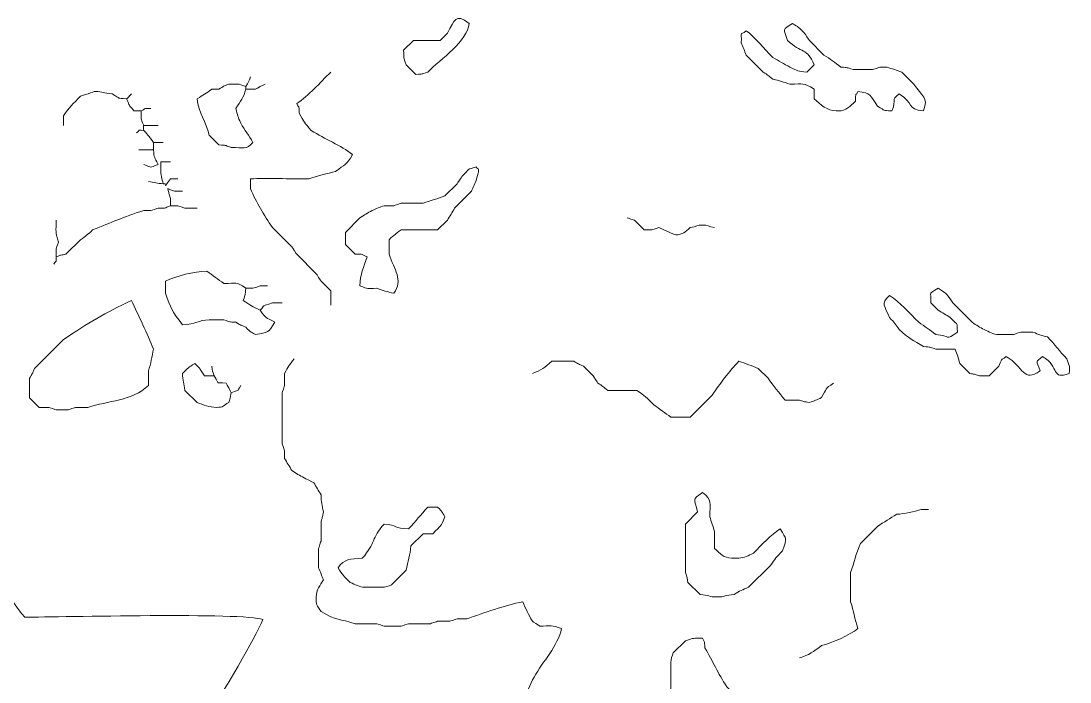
# Model space of a CAD drawing. Header units: millimetres. Extents: x -198 to 206, y -82 to 144.
# Drawn here: x 57.5 to 123.8, y 43.6 to 85.3 of the extents above; entities that cross this region are included whole.
import ezdxf

# ---------------------------------------------------------------- set-up
doc = ezdxf.new("R2010")
doc.units = ezdxf.units.MM
doc.header["$MEASUREMENT"] = 0
doc.layers.add('svg2', color=7, linetype='Continuous')

msp = doc.modelspace()

# ---------------------------------------------------------------- linework, layer by layer
at = {"layer": 'svg2', "lineweight": 9}
for points, knots in [([(85.8204, 85.1766), (84.8853, 85.8426), (84.9375, 85.395), (84.4393, 84.5627), (84.4393, 84.5627), (84.4393, 84.5627), (83.9789, 84.1019), (83.9789, 84.1019), (83.9789, 84.1019), (83.9789, 84.1019), (82.2908, 84.1019), (82.2908, 84.1019), (82.2908, 84.1019), (82.2908, 84.1019), (81.6765, 83.4881), (81.6765, 83.4881), (81.6765, 83.4881), (81.6898, 82.8849), (81.6546, 83.1091), (81.8304, 82.5674), (81.8304, 82.5674), (81.8304, 82.5674), (82.4444, 81.9534), (82.4444, 81.9534), (82.4444, 81.9534), (82.9712, 81.9949), (82.7206, 81.9478), (83.2111, 82.1074), (83.2111, 82.1074), (84.0147, 82.91), (85.7115, 84.0701), (85.8204, 85.1761), (85.8204, 85.1761), (85.8204, 85.1761), (85.8204, 85.1766), (85.8204, 85.1766)], [0, 0, 0, 0, 0.1, 0.1, 0.1, 0.1, 0.2, 0.2, 0.2, 0.2, 0.3, 0.3, 0.3, 0.3, 0.4, 0.4, 0.4, 0.4, 0.5, 0.5, 0.5, 0.5, 0.6, 0.6, 0.6, 0.6, 0.7, 0.7, 0.7, 0.7, 0.8, 0.8, 0.8, 0.8, 1, 1, 1, 1]), ([(113.9034, 81.3396), (113.9034, 81.3396), (113.1357, 82.1074), (113.1357, 82.1074), (113.1357, 82.1074), (112.8283, 82.2133), (112.5229, 82.308), (112.2149, 82.4144), (112.2149, 82.4144), (112.2149, 82.4144), (111.755, 82.4144), (111.755, 82.4144), (111.755, 82.4144), (111.7452, 82.4108), (111.3197, 82.2695), (111.2942, 82.2604), (111.2942, 82.2604), (111.2942, 82.2604), (110.5268, 82.2608), (110.5268, 82.2608), (110.5268, 82.2608), (110.5268, 82.2608), (110.067, 82.2608), (110.067, 82.2608), (110.067, 82.2608), (109.6164, 82.4097), (109.7846, 82.3765), (109.2997, 82.4144), (109.2997, 82.4144), (108.9114, 82.7289), (108.626, 82.9193), (108.2249, 83.1811), (108.2249, 83.1811), (108.2249, 83.1811), (107.3048, 84.1019), (107.3048, 84.1019), (107.3048, 84.1019), (107.2955, 84.1203), (107.0142, 84.5362), (106.9978, 84.5627), (106.9978, 84.5627), (106.6075, 84.9526), (106.654, 84.9168), (106.2305, 85.1761), (106.2305, 85.1761), (105.5932, 84.7438), (105.6709, 84.8794), (105.9231, 84.1019), (105.9231, 84.1019), (106.8187, 83.2752), (107.1569, 83.6431), (107.6112, 82.5674), (107.6112, 82.5674), (107.6112, 82.5674), (107.1512, 82.107), (107.1512, 82.107), (107.1512, 82.107), (106.5542, 82.1529), (106.5886, 82.176), (106.0771, 82.4144), (106.0771, 82.4144), (105.7128, 82.6082), (105.3609, 82.8133), (105.0029, 83.0277), (105.0029, 83.0277), (104.4478, 83.5826), (103.8335, 84.3239), (103.3148, 84.7163), (103.3148, 84.7163), (102.8886, 84.3504), (103.0258, 84.7914), (103.0074, 83.9489), (103.0074, 83.9489), (103.1106, 83.6962), (103.2136, 83.4343), (103.3148, 83.1816), (103.3148, 83.1816), (103.3148, 83.1816), (104.3885, 82.1074), (104.3885, 82.1074), (104.3885, 82.1074), (104.6791, 81.9212), (104.7246, 81.8711), (105.0029, 81.647), (105.0029, 81.647), (105.4376, 81.5642), (105.6735, 81.4793), (106.0771, 81.3396), (106.0771, 81.3396), (106.9737, 81.3396), (106.8592, 81.467), (107.6112, 81.0327), (107.6112, 81.0327), (107.6112, 81.0327), (107.6112, 80.4189), (107.6112, 80.4189), (107.6112, 80.4189), (108.0086, 80.0526), (108.4449, 79.6516), (108.9923, 79.6516), (108.9923, 79.6516), (108.9923, 79.6516), (109.1457, 79.6516), (109.1457, 79.6516), (109.1457, 79.6516), (109.6378, 79.6516), (109.8645, 79.9371), (110.2204, 80.2655), (110.2204, 80.2655), (110.2204, 80.8588), (110.2491, 80.5666), (110.3738, 80.8797), (110.3738, 80.8797), (111.1913, 80.7985), (111.1535, 80.6215), (111.6016, 79.9585), (111.6016, 79.9585), (112.1975, 79.6147), (111.843, 79.7043), (112.5223, 79.6516), (112.5223, 79.6516), (112.8446, 80.4823), (112.4082, 80.2331), (112.9822, 80.7259), (112.9822, 80.7259), (113.9336, 80.1314), (113.4313, 79.7586), (114.5168, 79.6516), (114.5168, 79.6516), (114.8375, 80.5263), (114.4334, 80.5555), (113.9034, 81.3396)], [0, 0, 0, 0, 0.0294118, 0.0294118, 0.0294118, 0.0294118, 0.0588235, 0.0588235, 0.0588235, 0.0588235, 0.0882353, 0.0882353, 0.0882353, 0.0882353, 0.1176471, 0.1176471, 0.1176471, 0.1176471, 0.1470588, 0.1470588, 0.1470588, 0.1470588, 0.1764706, 0.1764706, 0.1764706, 0.1764706, 0.2058824, 0.2058824, 0.2058824, 0.2058824, 0.2352941, 0.2352941, 0.2352941, 0.2352941, 0.2647059, 0.2647059, 0.2647059, 0.2647059, 0.2941176, 0.2941176, 0.2941176, 0.2941176, 0.3235294, 0.3235294, 0.3235294, 0.3235294, 0.3529412, 0.3529412, 0.3529412, 0.3529412, 0.3823529, 0.3823529, 0.3823529, 0.3823529, 0.4117647, 0.4117647, 0.4117647, 0.4117647, 0.4411765, 0.4411765, 0.4411765, 0.4411765, 0.4705882, 0.4705882, 0.4705882, 0.4705882, 0.5, 0.5, 0.5, 0.5, 0.5294118, 0.5294118, 0.5294118, 0.5294118, 0.5588235, 0.5588235, 0.5588235, 0.5588235, 0.5882353, 0.5882353, 0.5882353, 0.5882353, 0.6176471, 0.6176471, 0.6176471, 0.6176471, 0.6470588, 0.6470588, 0.6470588, 0.6470588, 0.6764706, 0.6764706, 0.6764706, 0.6764706, 0.7058824, 0.7058824, 0.7058824, 0.7058824, 0.7352941, 0.7352941, 0.7352941, 0.7352941, 0.7647059, 0.7647059, 0.7647059, 0.7647059, 0.7941176, 0.7941176, 0.7941176, 0.7941176, 0.8235294, 0.8235294, 0.8235294, 0.8235294, 0.8529412, 0.8529412, 0.8529412, 0.8529412, 0.8823529, 0.8823529, 0.8823529, 0.8823529, 0.9117647, 0.9117647, 0.9117647, 0.9117647, 0.9411765, 0.9411765, 0.9411765, 0.9411765, 1, 1, 1, 1]), ([(72.0092, 81.8002), (71.8926, 81.4794), (71.8839, 81.4713), (71.7018, 81.1864), (71.7018, 81.1864), (71.7018, 81.1864), (71.7018, 81.033), (71.7018, 81.033), (71.7018, 81.033), (71.7018, 81.033), (72.3161, 81.033), (72.3161, 81.033), (72.3161, 81.033), (72.4137, 81.0886), (72.8235, 81.2841), (72.9299, 81.3398)], [0, 0, 0, 0, 0.2, 0.2, 0.2, 0.2, 0.4, 0.4, 0.4, 0.4, 0.6, 0.6, 0.6, 0.6, 1, 1, 1, 1]), ([(71.7009, 81.1862), (71.1377, 81.4052), (71.2753, 81.3398), (70.6267, 81.3398), (70.6267, 81.3398), (70.2942, 81.22), (70.3034, 81.2036), (70.0129, 81.0328), (70.0129, 81.0328), (70.0129, 81.0328), (69.553, 81.0328), (69.553, 81.0328), (69.553, 81.0328), (69.156, 80.7203), (69.04, 80.6635), (68.6323, 80.419), (68.6323, 80.419), (68.7023, 79.5023), (69.2175, 78.9811), (69.3996, 78.1172), (69.3996, 78.1172), (69.3996, 78.1172), (70.0129, 77.5032), (70.0129, 77.5032), (70.0129, 77.5032), (70.5397, 77.4619), (70.2896, 77.5089), (70.7801, 77.3498), (70.7801, 77.3498), (71.574, 77.3498), (71.7377, 77.1636), (72.1613, 77.6572), (72.1613, 77.6572), (71.902, 78.0972), (71.64, 78.4256), (71.3941, 78.8844), (71.3941, 78.8844), (71.2012, 79.2992), (71.1766, 79.3326), (71.0875, 79.8051), (71.0875, 79.8051), (71.3812, 80.3029), (71.5771, 80.4446), (71.7009, 81.0328)], [0, 0, 0, 0, 0.0833333, 0.0833333, 0.0833333, 0.0833333, 0.1666667, 0.1666667, 0.1666667, 0.1666667, 0.25, 0.25, 0.25, 0.25, 0.3333333, 0.3333333, 0.3333333, 0.3333333, 0.4166667, 0.4166667, 0.4166667, 0.4166667, 0.5, 0.5, 0.5, 0.5, 0.5833333, 0.5833333, 0.5833333, 0.5833333, 0.6666667, 0.6666667, 0.6666667, 0.6666667, 0.75, 0.75, 0.75, 0.75, 0.8333333, 0.8333333, 0.8333333, 0.8333333, 1, 1, 1, 1]), ([(86.2809, 76.1224), (85.6247, 75.9338), (85.906, 76.0422), (85.3597, 75.5086), (85.3597, 75.5086), (85.3494, 75.4908), (85.0696, 75.0738), (85.0532, 75.0478), (85.0532, 75.0478), (85.0532, 75.0478), (84.286, 74.2805), (84.286, 74.2805), (84.286, 74.2805), (83.8267, 74.1218), (83.3637, 73.9792), (82.9043, 73.8201), (82.9043, 73.8201), (82.9043, 73.8201), (81.5232, 73.8201), (81.5232, 73.8201), (81.5232, 73.8201), (81.5145, 73.8165), (81.0889, 73.6764), (81.0634, 73.6671), (81.0634, 73.6671), (81.0634, 73.6671), (80.4495, 73.6667), (80.4495, 73.6667), (80.4495, 73.6667), (80.1263, 73.5597), (79.9846, 73.5009), (79.6823, 73.3601), (79.6823, 73.3601), (79.3876, 73.2057), (79.1968, 73.0845), (78.9149, 72.8993), (78.9149, 72.8993), (78.9149, 72.8993), (77.9942, 71.9786), (77.9942, 71.9786), (77.9942, 71.9786), (77.9942, 71.9786), (77.9942, 71.2112), (77.9942, 71.2112), (77.9942, 71.2112), (77.9942, 71.2112), (78.608, 70.5979), (78.608, 70.5979), (78.608, 70.5979), (79.2244, 70.5975), (78.9113, 70.624), (79.3753, 70.4441), (79.3753, 70.4441), (79.1472, 69.7842), (78.9313, 69.3519), (78.9149, 68.603), (78.9149, 68.603), (79.4777, 68.384), (79.3411, 68.449), (79.9887, 68.4496), (79.9887, 68.4496), (80.3922, 68.3099), (80.6281, 68.225), (81.0634, 68.1422), (81.0634, 68.1422), (81.6541, 68.9719), (81.0936, 69.6215), (80.7564, 70.5975), (80.7564, 70.5975), (80.7564, 70.5975), (80.7564, 71.5182), (80.7564, 71.5182), (80.7564, 71.5182), (81.1166, 71.8507), (81.1514, 71.8809), (81.5232, 72.132), (81.5232, 72.132), (81.5232, 72.132), (83.8251, 72.132), (83.8251, 72.132), (83.8251, 72.132), (83.8251, 72.132), (84.439, 72.7459), (84.439, 72.7459), (84.439, 72.7459), (84.5965, 73.0124), (84.7407, 73.2482), (84.8998, 73.5131), (84.8998, 73.5131), (84.8998, 73.5131), (85.9735, 74.5874), (85.9735, 74.5874), (85.9735, 74.5874), (86.08, 74.8528), (86.2002, 75.0901), (86.288, 75.3546), (86.288, 75.3546), (86.5786, 76.2278), (86.2548, 75.9184), (86.2809, 76.1224)], [0, 0, 0, 0, 0.0384615, 0.0384615, 0.0384615, 0.0384615, 0.0769231, 0.0769231, 0.0769231, 0.0769231, 0.1153846, 0.1153846, 0.1153846, 0.1153846, 0.1538462, 0.1538462, 0.1538462, 0.1538462, 0.1923077, 0.1923077, 0.1923077, 0.1923077, 0.2307692, 0.2307692, 0.2307692, 0.2307692, 0.2692308, 0.2692308, 0.2692308, 0.2692308, 0.3076923, 0.3076923, 0.3076923, 0.3076923, 0.3461538, 0.3461538, 0.3461538, 0.3461538, 0.3846154, 0.3846154, 0.3846154, 0.3846154, 0.4230769, 0.4230769, 0.4230769, 0.4230769, 0.4615385, 0.4615385, 0.4615385, 0.4615385, 0.5, 0.5, 0.5, 0.5, 0.5384615, 0.5384615, 0.5384615, 0.5384615, 0.5769231, 0.5769231, 0.5769231, 0.5769231, 0.6153846, 0.6153846, 0.6153846, 0.6153846, 0.6538462, 0.6538462, 0.6538462, 0.6538462, 0.6923077, 0.6923077, 0.6923077, 0.6923077, 0.7307692, 0.7307692, 0.7307692, 0.7307692, 0.7692308, 0.7692308, 0.7692308, 0.7692308, 0.8076923, 0.8076923, 0.8076923, 0.8076923, 0.8461538, 0.8461538, 0.8461538, 0.8461538, 0.8846154, 0.8846154, 0.8846154, 0.8846154, 0.9230769, 0.9230769, 0.9230769, 0.9230769, 1, 1, 1, 1]), ([(73.0822, 68.6028), (73.0822, 68.6028), (72.6218, 68.6028), (72.6218, 68.6028), (72.6218, 68.6028), (72.6125, 68.5994), (72.1875, 68.4587), (72.1614, 68.449), (72.1614, 68.449), (72.1614, 68.449), (71.7015, 68.4494), (71.7015, 68.4494), (71.7015, 68.4494), (71.0437, 68.9175), (71.1737, 68.7564), (70.3203, 68.7564), (70.3203, 68.7564), (69.951, 69.0055), (69.6151, 69.2745), (69.2462, 69.5236), (69.2462, 69.5236), (68.4155, 69.5052), (67.3428, 69.2377), (66.6369, 68.9098), (66.6369, 68.9098), (66.6369, 68.9098), (66.6369, 68.1425), (66.6369, 68.1425), (66.6369, 68.1425), (66.9607, 67.2069), (67.0487, 66.9645), (67.7111, 66.1471), (67.7111, 66.1471), (68.5521, 66.1655), (68.703, 66.4545), (69.3992, 66.4545), (69.3992, 66.4545), (69.3992, 66.4545), (69.8595, 66.4545), (69.8595, 66.4545), (69.8595, 66.4545), (69.8595, 66.4545), (70.3203, 66.4545), (70.3203, 66.4545), (70.3203, 66.4545), (70.77, 66.3052), (70.6022, 66.3378), (71.0877, 66.301), (71.0877, 66.301), (71.3844, 66.1107), (71.3844, 66.1241), (71.7015, 65.9941), (71.7015, 65.9941), (72.0611, 65.634), (71.9603, 65.7481), (72.3148, 65.5338), (72.3148, 65.5338), (73.1241, 65.6867), (73.1107, 65.6099), (73.5425, 66.301), (73.5425, 66.301), (72.9245, 66.6713), (73.0142, 66.4764), (72.6218, 67.0683), (72.6218, 67.0683), (72.9911, 67.5113), (72.6811, 67.2836), (73.3896, 67.5282), (73.3896, 67.5282), (73.3896, 67.5282), (74.0029, 67.5282), (74.0029, 67.5282)], [0, 0, 0, 0, 0.0526316, 0.0526316, 0.0526316, 0.0526316, 0.1052632, 0.1052632, 0.1052632, 0.1052632, 0.1578947, 0.1578947, 0.1578947, 0.1578947, 0.2105263, 0.2105263, 0.2105263, 0.2105263, 0.2631579, 0.2631579, 0.2631579, 0.2631579, 0.3157895, 0.3157895, 0.3157895, 0.3157895, 0.3684211, 0.3684211, 0.3684211, 0.3684211, 0.4210526, 0.4210526, 0.4210526, 0.4210526, 0.4736842, 0.4736842, 0.4736842, 0.4736842, 0.5263158, 0.5263158, 0.5263158, 0.5263158, 0.5789474, 0.5789474, 0.5789474, 0.5789474, 0.6315789, 0.6315789, 0.6315789, 0.6315789, 0.6842105, 0.6842105, 0.6842105, 0.6842105, 0.7368421, 0.7368421, 0.7368421, 0.7368421, 0.7894737, 0.7894737, 0.7894737, 0.7894737, 0.8421053, 0.8421053, 0.8421053, 0.8421053, 0.8947368, 0.8947368, 0.8947368, 0.8947368, 1, 1, 1, 1]), ([(71.7009, 68.4486), (71.6616, 67.9437), (71.7045, 68.1535), (71.5475, 67.6818), (71.5475, 67.6818), (72.0002, 67.3856), (72.1224, 67.2787), (72.6216, 67.068)], [0, 0, 0, 0, 0.3333333, 0.3333333, 0.3333333, 0.3333333, 1, 1, 1, 1]), ([(123.571, 63.9991), (123.078, 64.503), (122.836, 64.8759), (122.3434, 65.3802), (122.3434, 65.3802), (121.8851, 65.4769), (121.8416, 65.5194), (121.4227, 65.6872), (121.4227, 65.6872), (121.4227, 65.6872), (120.6554, 65.6872), (120.6554, 65.6872), (120.6554, 65.6872), (120.6461, 65.6836), (120.2205, 65.5429), (120.1944, 65.5338), (120.1944, 65.5338), (120.1944, 65.5338), (119.2742, 65.5338), (119.2742, 65.5338), (119.2742, 65.5338), (118.9075, 65.5338), (118.6528, 65.7015), (118.3535, 65.8406), (118.3535, 65.8406), (118.0593, 65.9946), (117.8686, 66.1164), (117.5861, 66.301), (117.5861, 66.301), (117.5861, 66.301), (116.3586, 67.5282), (116.3586, 67.5282), (116.3586, 67.5282), (115.9682, 68.1062), (116.0546, 68.0724), (115.4378, 68.449), (115.4378, 68.449), (114.8137, 68.0259), (114.9953, 68.3547), (114.9774, 67.5282), (114.9774, 67.5282), (114.9774, 67.5282), (115.4378, 67.0679), (115.4378, 67.0679), (115.4378, 67.0679), (115.7043, 66.9107), (115.9395, 66.7666), (116.205, 66.6079), (116.205, 66.6079), (116.7969, 65.9517), (116.5893, 66.4606), (116.6654, 65.6872), (116.6654, 65.6872), (115.8511, 65.1072), (116.2675, 65.4581), (115.2843, 65.5338), (115.2843, 65.5338), (114.8965, 65.8483), (114.6106, 66.0387), (114.2101, 66.301), (114.2101, 66.301), (113.6275, 66.8842), (113.0285, 67.5855), (112.369, 67.9891), (112.369, 67.9891), (111.7783, 67.4821), (112.0801, 67.3271), (112.369, 66.6079), (112.369, 66.6079), (112.7011, 66.2478), (112.7312, 66.2131), (112.9824, 65.8406), (112.9824, 65.8406), (113.5733, 65.2948), (113.8837, 65.1455), (114.5171, 64.7664), (114.5171, 64.7664), (115.0439, 64.725), (114.7937, 64.7715), (115.2843, 64.613), (115.2843, 64.613), (115.2843, 64.613), (116.512, 64.613), (116.512, 64.613), (116.512, 64.613), (116.6597, 64.2518), (116.6987, 64.063), (116.8189, 63.6923), (116.8189, 63.6923), (116.8189, 63.6923), (117.4327, 63.0779), (117.4327, 63.0779), (117.4327, 63.0779), (117.7626, 63.0089), (117.6966, 63.0405), (118.0465, 62.9245), (118.0465, 62.9245), (118.0465, 62.9245), (118.6604, 62.9245), (118.6604, 62.9245), (118.6604, 62.9245), (118.6604, 62.9245), (119.2747, 63.5387), (119.2747, 63.5387), (119.2747, 63.5387), (119.5913, 64.2053), (119.289, 63.7801), (119.7346, 64.1526), (119.7346, 64.1526), (120.8569, 63.4656), (120.8201, 62.4749), (121.8831, 63.2319), (121.8831, 63.2319), (121.6487, 63.9536), (121.5557, 63.7393), (122.0365, 64.1526), (122.0365, 64.1526), (123.1562, 63.4523), (122.5521, 62.6483), (123.7246, 63.0783), (123.7246, 63.0783), (123.747, 63.6047), (123.7691, 63.4017), (123.571, 63.9991)], [0, 0, 0, 0, 0.03125, 0.03125, 0.03125, 0.03125, 0.0625, 0.0625, 0.0625, 0.0625, 0.09375, 0.09375, 0.09375, 0.09375, 0.125, 0.125, 0.125, 0.125, 0.15625, 0.15625, 0.15625, 0.15625, 0.1875, 0.1875, 0.1875, 0.1875, 0.21875, 0.21875, 0.21875, 0.21875, 0.25, 0.25, 0.25, 0.25, 0.28125, 0.28125, 0.28125, 0.28125, 0.3125, 0.3125, 0.3125, 0.3125, 0.34375, 0.34375, 0.34375, 0.34375, 0.375, 0.375, 0.375, 0.375, 0.40625, 0.40625, 0.40625, 0.40625, 0.4375, 0.4375, 0.4375, 0.4375, 0.46875, 0.46875, 0.46875, 0.46875, 0.5, 0.5, 0.5, 0.5, 0.53125, 0.53125, 0.53125, 0.53125, 0.5625, 0.5625, 0.5625, 0.5625, 0.59375, 0.59375, 0.59375, 0.59375, 0.625, 0.625, 0.625, 0.625, 0.65625, 0.65625, 0.65625, 0.65625, 0.6875, 0.6875, 0.6875, 0.6875, 0.71875, 0.71875, 0.71875, 0.71875, 0.75, 0.75, 0.75, 0.75, 0.78125, 0.78125, 0.78125, 0.78125, 0.8125, 0.8125, 0.8125, 0.8125, 0.84375, 0.84375, 0.84375, 0.84375, 0.875, 0.875, 0.875, 0.875, 0.90625, 0.90625, 0.90625, 0.90625, 0.9375, 0.9375, 0.9375, 0.9375, 1, 1, 1, 1]), ([(64.489, 67.6822), (62.8035, 66.8981), (61.7729, 66.2607), (60.1922, 65.2264), (60.1922, 65.2264), (60.1922, 65.2264), (58.3507, 63.3855), (58.3507, 63.3855), (58.3507, 63.3855), (58.2311, 63.0524), (58.2147, 63.0617), (58.0438, 62.7711), (58.0438, 62.7711), (58.0438, 62.7711), (58.0438, 61.5434), (58.0438, 61.5434), (58.0438, 61.5434), (58.0438, 61.5434), (58.6577, 60.93), (58.6577, 60.93), (58.6577, 60.93), (58.6577, 60.93), (59.2715, 60.93), (59.2715, 60.93), (59.2715, 60.93), (59.2802, 60.9265), (59.7058, 60.7859), (59.7319, 60.7762), (59.7319, 60.7762), (59.7319, 60.7762), (60.4992, 60.7766), (60.4992, 60.7766), (60.4992, 60.7766), (60.5083, 60.7802), (60.9339, 60.9203), (60.9596, 60.93), (60.9596, 60.93), (60.9596, 60.93), (61.7268, 60.93), (61.7268, 60.93), (61.7268, 60.93), (63.0297, 61.3526), (64.4947, 61.3244), (65.5633, 62.3111), (65.5633, 62.3111), (65.5633, 62.3111), (65.5633, 63.2319), (65.5633, 63.2319), (65.5633, 63.2319), (65.705, 63.6694), (65.7823, 64.1492), (65.8701, 64.613), (65.8701, 64.613), (65.4974, 65.5425), (64.9213, 66.7528), (64.489, 67.6822)], [0, 0, 0, 0, 0.0666667, 0.0666667, 0.0666667, 0.0666667, 0.1333333, 0.1333333, 0.1333333, 0.1333333, 0.2, 0.2, 0.2, 0.2, 0.2666667, 0.2666667, 0.2666667, 0.2666667, 0.3333333, 0.3333333, 0.3333333, 0.3333333, 0.4, 0.4, 0.4, 0.4, 0.4666667, 0.4666667, 0.4666667, 0.4666667, 0.5333333, 0.5333333, 0.5333333, 0.5333333, 0.6, 0.6, 0.6, 0.6, 0.6666667, 0.6666667, 0.6666667, 0.6666667, 0.7333333, 0.7333333, 0.7333333, 0.7333333, 0.8, 0.8, 0.8, 0.8, 0.8666667, 0.8666667, 0.8666667, 0.8666667, 1, 1, 1, 1]), ([(74.7711, 63.9989), (74.4473, 63.6001), (74.389, 63.511), (74.1573, 63.0782), (74.1573, 63.0782), (74.1573, 63.0782), (74.1573, 62.3114), (74.1573, 62.3114), (74.1573, 62.3114), (74.1537, 62.3017), (74.0126, 61.8761), (74.0039, 61.8506), (74.0039, 61.8506), (74.0039, 61.8506), (74.0039, 60.9299), (74.0039, 60.9299), (74.0039, 60.9299), (74.0039, 60.9299), (74.0039, 59.2424), (74.0039, 59.2424), (74.0039, 59.2424), (74.0039, 59.2424), (74.0039, 58.628), (74.0039, 58.628), (74.0039, 58.628), (74.1798, 58.0863), (74.144, 58.3107), (74.1573, 57.7077), (74.1573, 57.7077), (74.3144, 57.4407), (74.4586, 57.2054), (74.6171, 56.9399), (74.6171, 56.9399), (74.8949, 56.7547), (75.0985, 56.6325), (75.385, 56.4795), (75.385, 56.4795), (75.4792, 56.4391), (75.9007, 56.2191), (75.9988, 56.1726), (75.9988, 56.1726), (76.1559, 55.9066), (76.3001, 55.6709), (76.4592, 55.4058), (76.4592, 55.4058), (76.4699, 54.9276), (76.5308, 54.7633), (76.6126, 54.3311), (76.6126, 54.3311), (76.5436, 54.0016), (76.5748, 54.0672), (76.4592, 53.7173), (76.4592, 53.7173), (76.4592, 53.7173), (76.4592, 52.4896), (76.4592, 52.4896), (76.4592, 52.4896), (76.4556, 52.4809), (76.3145, 52.0553), (76.3058, 52.0292), (76.3058, 52.0292), (76.3058, 52.0292), (76.3058, 50.8021), (76.3058, 50.8021), (76.3058, 50.8021), (76.409, 50.5499), (76.5108, 50.287), (76.6126, 50.0343), (76.6126, 50.0343), (76.4066, 49.6911), (76.1522, 49.3914), (76.1522, 48.9606), (76.1522, 48.9606), (76.1522, 48.9606), (76.1522, 48.8066), (76.1522, 48.8066), (76.1522, 48.8066), (76.1522, 48.3601), (76.2571, 48.3897), (76.4592, 48.0394), (76.4592, 48.0394), (77.4643, 47.4372), (77.6204, 47.5922), (78.6071, 47.272), (78.6071, 47.272), (78.6071, 47.272), (79.9882, 47.272), (79.9882, 47.272), (79.9882, 47.272), (79.9975, 47.2684), (80.4235, 47.1283), (80.4486, 47.1186), (80.4486, 47.1186), (80.4486, 47.1186), (81.5233, 47.1186), (81.5233, 47.1186), (81.5233, 47.1186), (81.5325, 47.1221), (81.9582, 47.2628), (81.9831, 47.272), (81.9831, 47.272), (81.9831, 47.272), (83.3648, 47.272), (83.3648, 47.272), (83.3648, 47.272), (83.3735, 47.2757), (83.7991, 47.4163), (83.8252, 47.4254), (83.8252, 47.4254), (83.8252, 47.4254), (84.5925, 47.4254), (84.5925, 47.4254), (84.5925, 47.4254), (84.6017, 47.4297), (85.0273, 47.5697), (85.0523, 47.5794), (85.0523, 47.5794), (85.0523, 47.5794), (85.6667, 47.579), (85.6667, 47.579), (85.6667, 47.579), (86.7255, 47.9457), (88.0989, 48.4455), (89.1963, 48.6532), (89.1963, 48.6532), (89.3932, 48.229), (89.565, 47.8348), (89.8095, 47.4254), (89.8095, 47.4254), (89.8279, 47.4163), (90.2444, 47.136), (90.2705, 47.1186), (90.2705, 47.1186), (90.9508, 47.1186), (91.0469, 47.2), (91.651, 46.9651), (91.651, 46.9651), (91.4189, 45.8608), (90.473, 44.9042), (89.92, 43.8964), (89.92, 43.8964), (89.4029, 42.9532), (89.1247, 41.767), (88.5824, 40.8274), (88.5824, 40.8274), (88.5384, 40.258), (88.3798, 39.6922), (88.275, 39.1393), (88.275, 39.1393), (88.3644, 38.6666), (88.3895, 38.6334), (88.5824, 38.2179), (88.5824, 38.2179), (88.8582, 38), (88.9154, 37.9453), (89.1963, 37.7576), (89.1963, 37.7576), (89.9584, 37.7582), (90.8362, 37.8614), (91.4982, 37.6042), (91.4982, 37.6042), (91.6664, 37.1924), (91.7196, 36.9821), (91.805, 36.53), (91.805, 36.53), (91.805, 36.53), (92.4189, 35.9161), (92.4189, 35.9161), (92.4189, 35.9161), (92.4189, 35.9161), (93.4925, 35.9161), (93.4925, 35.9161), (93.4925, 35.9161), (93.7898, 36.1065), (93.7898, 36.0931), (94.1069, 36.223), (94.1069, 36.223), (94.1069, 36.223), (95.488, 37.6042), (95.488, 37.6042), (95.488, 37.6042), (96.1315, 37.6185), (96.2256, 37.7434), (96.8691, 37.7576), (96.8691, 37.7576), (97.3234, 38.1771), (97.6359, 38.3812), (98.0963, 38.8319), (98.0963, 38.8319), (98.7082, 38.8319), (98.1408, 38.8062), (98.5566, 38.9853), (98.5566, 38.9853), (98.8242, 39.3244), (99.017, 39.4503), (99.017, 39.906), (99.017, 39.906), (99.017, 39.906), (99.017, 40.3664), (99.017, 40.3664), (99.017, 40.3664), (98.8144, 40.9931), (98.7527, 41.6059), (98.5572, 42.2079), (98.5572, 42.2079), (98.5572, 42.2079), (98.5572, 42.8217), (98.5572, 42.8217), (98.5572, 42.8217), (98.5572, 42.8217), (98.5566, 44.8168), (98.5566, 44.8168), (98.5566, 44.8168), (98.5572, 45.0837), (98.6345, 45.2014), (98.7106, 45.4305), (98.7106, 45.4305), (98.7106, 45.4305), (99.478, 46.1983), (99.478, 46.1983), (99.478, 46.1983), (100.0468, 46.382), (99.9163, 46.3513), (100.5517, 46.3513), (100.5517, 46.3513), (100.7429, 45.9077), (100.6616, 46.2955), (100.7057, 45.7375), (100.7057, 45.7375), (101.2136, 44.8888), (101.5194, 44.1492), (102.0862, 43.2821), (102.0862, 43.2821), (102.0862, 43.2821), (102.8536, 42.5149), (102.8536, 42.5149), (102.8536, 42.5149), (103.3277, 42.2115), (103.03, 42.4345), (103.3144, 42.0545)], [0, 0, 0, 0, 0.0163934, 0.0163934, 0.0163934, 0.0163934, 0.0327869, 0.0327869, 0.0327869, 0.0327869, 0.0491803, 0.0491803, 0.0491803, 0.0491803, 0.0655738, 0.0655738, 0.0655738, 0.0655738, 0.0819672, 0.0819672, 0.0819672, 0.0819672, 0.0983607, 0.0983607, 0.0983607, 0.0983607, 0.1147541, 0.1147541, 0.1147541, 0.1147541, 0.1311475, 0.1311475, 0.1311475, 0.1311475, 0.147541, 0.147541, 0.147541, 0.147541, 0.1639344, 0.1639344, 0.1639344, 0.1639344, 0.1803279, 0.1803279, 0.1803279, 0.1803279, 0.1967213, 0.1967213, 0.1967213, 0.1967213, 0.2131148, 0.2131148, 0.2131148, 0.2131148, 0.2295082, 0.2295082, 0.2295082, 0.2295082, 0.2459016, 0.2459016, 0.2459016, 0.2459016, 0.2622951, 0.2622951, 0.2622951, 0.2622951, 0.2786885, 0.2786885, 0.2786885, 0.2786885, 0.295082, 0.295082, 0.295082, 0.295082, 0.3114754, 0.3114754, 0.3114754, 0.3114754, 0.3278689, 0.3278689, 0.3278689, 0.3278689, 0.3442623, 0.3442623, 0.3442623, 0.3442623, 0.3606557, 0.3606557, 0.3606557, 0.3606557, 0.3770492, 0.3770492, 0.3770492, 0.3770492, 0.3934426, 0.3934426, 0.3934426, 0.3934426, 0.4098361, 0.4098361, 0.4098361, 0.4098361, 0.4262295, 0.4262295, 0.4262295, 0.4262295, 0.442623, 0.442623, 0.442623, 0.442623, 0.4590164, 0.4590164, 0.4590164, 0.4590164, 0.4754098, 0.4754098, 0.4754098, 0.4754098, 0.4918033, 0.4918033, 0.4918033, 0.4918033, 0.5081967, 0.5081967, 0.5081967, 0.5081967, 0.5245902, 0.5245902, 0.5245902, 0.5245902, 0.5409836, 0.5409836, 0.5409836, 0.5409836, 0.557377, 0.557377, 0.557377, 0.557377, 0.5737705, 0.5737705, 0.5737705, 0.5737705, 0.5901639, 0.5901639, 0.5901639, 0.5901639, 0.6065574, 0.6065574, 0.6065574, 0.6065574, 0.6229508, 0.6229508, 0.6229508, 0.6229508, 0.6393443, 0.6393443, 0.6393443, 0.6393443, 0.6557377, 0.6557377, 0.6557377, 0.6557377, 0.6721311, 0.6721311, 0.6721311, 0.6721311, 0.6885246, 0.6885246, 0.6885246, 0.6885246, 0.704918, 0.704918, 0.704918, 0.704918, 0.7213115, 0.7213115, 0.7213115, 0.7213115, 0.7377049, 0.7377049, 0.7377049, 0.7377049, 0.7540984, 0.7540984, 0.7540984, 0.7540984, 0.7704918, 0.7704918, 0.7704918, 0.7704918, 0.7868852, 0.7868852, 0.7868852, 0.7868852, 0.8032787, 0.8032787, 0.8032787, 0.8032787, 0.8196721, 0.8196721, 0.8196721, 0.8196721, 0.8360656, 0.8360656, 0.8360656, 0.8360656, 0.852459, 0.852459, 0.852459, 0.852459, 0.8688525, 0.8688525, 0.8688525, 0.8688525, 0.8852459, 0.8852459, 0.8852459, 0.8852459, 0.9016393, 0.9016393, 0.9016393, 0.9016393, 0.9180328, 0.9180328, 0.9180328, 0.9180328, 0.9344262, 0.9344262, 0.9344262, 0.9344262, 0.9508197, 0.9508197, 0.9508197, 0.9508197, 0.9672131, 0.9672131, 0.9672131, 0.9672131, 1, 1, 1, 1]), ([(72.7808, 47.5309), (71.6003, 47.9892), (60.0065, 47.6843), (57.7425, 47.6843), (57.7425, 47.6843), (55.8259, 49.7601), (51.3055, 59.6536), (49.9157, 60.5748), (49.9157, 60.5748), (48.6281, 59.7697), (43.8183, 49.8159), (42.0897, 47.6843), (42.0897, 47.6843), (39.8416, 47.6843), (28.3782, 47.9872), (27.2037, 47.5309), (27.2037, 47.5309), (27.3342, 45.8347), (34.4163, 35.2936), (34.4163, 34.487), (34.4163, 34.487), (34.4163, 33.2598), (27.2426, 22.9084), (27.2037, 21.1355), (27.2037, 21.1355), (28.3843, 20.6777), (39.9776, 20.9831), (42.2427, 20.9825), (42.2427, 20.9825), (43.3808, 19.0823), (48.9826, 8.775), (49.9157, 8.092), (49.9157, 8.092), (50.9586, 9.222), (52.819, 12.7459), (53.6365, 14.2305), (53.6365, 14.2305), (54.7956, 16.3343), (56.0519, 18.4694), (57.2817, 20.5222), (57.2817, 20.5222), (57.2817, 20.5222), (57.7425, 20.9825), (57.7425, 20.9825), (57.7425, 20.9825), (60.0071, 20.9831), (71.6003, 20.6777), (72.7808, 21.1361), (72.7808, 21.1361), (72.4929, 22.5039), (66.5699, 32.0198), (65.4148, 34.1796), (65.4148, 34.1796), (65.5306, 35.6874), (71.7743, 45.0213), (72.7808, 47.5309)], [0, 0, 0, 0, 0.0666667, 0.0666667, 0.0666667, 0.0666667, 0.1333333, 0.1333333, 0.1333333, 0.1333333, 0.2, 0.2, 0.2, 0.2, 0.2666667, 0.2666667, 0.2666667, 0.2666667, 0.3333333, 0.3333333, 0.3333333, 0.3333333, 0.4, 0.4, 0.4, 0.4, 0.4666667, 0.4666667, 0.4666667, 0.4666667, 0.5333333, 0.5333333, 0.5333333, 0.5333333, 0.6, 0.6, 0.6, 0.6, 0.6666667, 0.6666667, 0.6666667, 0.6666667, 0.7333333, 0.7333333, 0.7333333, 0.7333333, 0.8, 0.8, 0.8, 0.8, 0.8666667, 0.8666667, 0.8666667, 0.8666667, 1, 1, 1, 1]), ([(105.4623, 53.2566), (104.8311, 52.8699), (104.3339, 52.2811), (103.7742, 51.7221), (103.7742, 51.7221), (103.4366, 51.5865), (103.211, 51.4145), (102.8534, 51.4151), (102.8534, 51.4151), (102.8534, 51.4151), (102.393, 51.4145), (102.393, 51.4145), (102.393, 51.4145), (101.9011, 51.4145), (101.6754, 51.7), (101.3189, 52.0289), (101.3189, 52.0289), (101.3189, 52.0289), (101.3189, 53.1032), (101.3189, 53.1032), (101.3189, 53.1032), (101.2124, 53.4106), (101.1183, 53.7164), (101.0125, 54.024), (101.0125, 54.024), (101.0119, 54.9093), (101.1981, 55.0572), (100.5515, 55.5585), (100.5515, 55.5585), (99.8155, 55.0587), (100.082, 55.1906), (100.2452, 54.3314), (100.2452, 54.3314), (100.2452, 54.3314), (99.4774, 53.5636), (99.4774, 53.5636), (99.4774, 53.5636), (99.4774, 53.5636), (99.478, 50.4944), (99.478, 50.4944), (99.478, 50.4944), (99.613, 50.1168), (99.5634, 50.2315), (99.6314, 49.8806), (99.6314, 49.8806), (99.6314, 49.8806), (100.3987, 49.1132), (100.3987, 49.1132), (100.3987, 49.1132), (100.9542, 49.0703), (100.9536, 48.9598), (101.4723, 48.9598), (101.4723, 48.9598), (101.9915, 48.9598), (101.9905, 49.0703), (102.547, 49.1127), (102.547, 49.1127), (102.9317, 49.3439), (103.0555, 49.4089), (103.4673, 49.5736), (103.4673, 49.5736), (103.4673, 49.5736), (104.8489, 50.9547), (104.8489, 50.9547), (104.8489, 50.9547), (105.1401, 51.386), (105.2208, 51.4718), (105.6162, 51.8755), (105.6162, 51.8755), (105.9032, 52.762), (105.871, 52.5455), (105.4623, 53.2566)], [0, 0, 0, 0, 0.0526316, 0.0526316, 0.0526316, 0.0526316, 0.1052632, 0.1052632, 0.1052632, 0.1052632, 0.1578947, 0.1578947, 0.1578947, 0.1578947, 0.2105263, 0.2105263, 0.2105263, 0.2105263, 0.2631579, 0.2631579, 0.2631579, 0.2631579, 0.3157895, 0.3157895, 0.3157895, 0.3157895, 0.3684211, 0.3684211, 0.3684211, 0.3684211, 0.4210526, 0.4210526, 0.4210526, 0.4210526, 0.4736842, 0.4736842, 0.4736842, 0.4736842, 0.5263158, 0.5263158, 0.5263158, 0.5263158, 0.5789474, 0.5789474, 0.5789474, 0.5789474, 0.6315789, 0.6315789, 0.6315789, 0.6315789, 0.6842105, 0.6842105, 0.6842105, 0.6842105, 0.7368421, 0.7368421, 0.7368421, 0.7368421, 0.7894737, 0.7894737, 0.7894737, 0.7894737, 0.8421053, 0.8421053, 0.8421053, 0.8421053, 0.8947368, 0.8947368, 0.8947368, 0.8947368, 1, 1, 1, 1]), ([(83.8248, 54.6373), (83.8248, 54.6373), (83.2108, 54.6373), (83.2108, 54.6373), (83.2108, 54.6373), (82.7178, 54.134), (82.4764, 53.7605), (81.9827, 53.2568), (81.9827, 53.2568), (81.0963, 53.2756), (81.2564, 53.5012), (80.4486, 53.5632), (80.4486, 53.5632), (79.6262, 52.6726), (79.9269, 52.3457), (79.0675, 51.4153), (79.0675, 51.4153), (78.3043, 51.3564), (77.9186, 51.3697), (77.5329, 50.8013), (77.5329, 50.8013), (77.825, 50.3246), (77.8792, 50.3011), (78.3003, 49.8806), (78.3003, 49.8806), (78.6378, 49.745), (78.8645, 49.5738), (79.221, 49.5738), (79.221, 49.5738), (79.221, 49.5738), (80.2958, 49.5738), (80.2958, 49.5738), (80.2958, 49.5738), (80.5623, 49.5738), (80.6803, 49.6509), (80.909, 49.7266), (80.909, 49.7266), (80.909, 49.7266), (81.8297, 50.6479), (81.8297, 50.6479), (81.8297, 50.6479), (81.9357, 51.2055), (82.0917, 51.6009), (82.1367, 52.1825), (82.1367, 52.1825), (82.1367, 52.1825), (82.904, 52.9498), (82.904, 52.9498), (82.904, 52.9498), (82.904, 52.9498), (83.5178, 52.9492), (83.5178, 52.9492), (83.5178, 52.9492), (84.0676, 53.512), (84.0027, 53.3559), (84.2851, 54.024), (84.2851, 54.024), (84.0529, 54.4321), (84.1664, 54.2599), (83.8248, 54.6379), (83.8248, 54.6379), (83.8248, 54.6379), (83.8248, 54.6373), (83.8248, 54.6373)], [0, 0, 0, 0, 0.0588235, 0.0588235, 0.0588235, 0.0588235, 0.1176471, 0.1176471, 0.1176471, 0.1176471, 0.1764706, 0.1764706, 0.1764706, 0.1764706, 0.2352941, 0.2352941, 0.2352941, 0.2352941, 0.2941176, 0.2941176, 0.2941176, 0.2941176, 0.3529412, 0.3529412, 0.3529412, 0.3529412, 0.4117647, 0.4117647, 0.4117647, 0.4117647, 0.4705882, 0.4705882, 0.4705882, 0.4705882, 0.5294118, 0.5294118, 0.5294118, 0.5294118, 0.5882353, 0.5882353, 0.5882353, 0.5882353, 0.6470588, 0.6470588, 0.6470588, 0.6470588, 0.7058824, 0.7058824, 0.7058824, 0.7058824, 0.7647059, 0.7647059, 0.7647059, 0.7647059, 0.8235294, 0.8235294, 0.8235294, 0.8235294, 0.8823529, 0.8823529, 0.8823529, 0.8823529, 1, 1, 1, 1])]:
    msp.add_open_spline(points, degree=3, knots=knots, dxfattribs=at)
at = {"layer": 'svg2', "color": 1, "lineweight": 9}
for points, knots in [([(77.0724, 67.3756), (77.0724, 67.3756), (77.0724, 68.2963), (77.0724, 68.2963), (77.0724, 68.2963), (77.0724, 68.2963), (76.4592, 68.9097), (76.4592, 68.9097), (76.4592, 68.9097), (76.4495, 68.9275), (76.1686, 69.3444), (76.1517, 69.37), (76.1517, 69.37), (76.1517, 69.37), (74.9245, 70.5982), (74.9245, 70.5982), (74.9245, 70.5982), (74.9134, 70.616), (74.6339, 71.0319), (74.6171, 71.058), (74.6171, 71.058), (74.6171, 71.058), (73.39, 72.2861), (73.39, 72.2861), (73.39, 72.2861), (72.862, 73.0933), (72.3614, 73.8613), (72.0089, 74.741), (72.0089, 74.741), (72.0089, 74.741), (72.0089, 75.3553), (72.0089, 75.3553), (72.0089, 75.3553), (72.995, 75.4183), (74.4969, 75.3553), (75.6919, 75.3553), (75.6919, 75.3553), (76.182, 75.514), (76.8745, 75.72), (77.3794, 75.8153), (77.3794, 75.8153), (77.966, 76.2915), (78.0403, 76.2132), (78.4535, 76.8899), (78.4535, 76.8899), (77.6904, 77.4921), (76.7231, 77.8501), (75.8453, 78.4246), (75.8453, 78.4246), (75.3839, 78.9232), (75.3942, 78.9703), (75.0781, 79.4983), (75.0781, 79.4983), (75.0781, 80.0906), (75.0484, 79.7995), (74.9241, 80.1121), (74.9241, 80.1121), (75.6872, 80.6277), (76.3799, 81.4149), (77.0724, 82.1076)], [0, 0, 0, 0, 0.0625, 0.0625, 0.0625, 0.0625, 0.125, 0.125, 0.125, 0.125, 0.1875, 0.1875, 0.1875, 0.1875, 0.25, 0.25, 0.25, 0.25, 0.3125, 0.3125, 0.3125, 0.3125, 0.375, 0.375, 0.375, 0.375, 0.4375, 0.4375, 0.4375, 0.4375, 0.5, 0.5, 0.5, 0.5, 0.5625, 0.5625, 0.5625, 0.5625, 0.625, 0.625, 0.625, 0.625, 0.6875, 0.6875, 0.6875, 0.6875, 0.75, 0.75, 0.75, 0.75, 0.8125, 0.8125, 0.8125, 0.8125, 0.875, 0.875, 0.875, 0.875, 1, 1, 1, 1]), ([(60.1915, 78.7311), (60.1915, 78.7311), (60.1915, 79.3449), (60.1915, 79.3449), (60.1915, 79.3449), (60.5517, 79.8773), (60.7844, 80.0912), (61.2663, 80.5726), (61.2663, 80.5726), (61.3731, 80.6099), (62.1374, 80.8794), (62.1866, 80.879), (62.1866, 80.879), (62.7057, 80.879), (62.7047, 80.7685), (63.2607, 80.726), (63.2607, 80.726), (63.8567, 80.3822), (63.5022, 80.4708), (64.1815, 80.419), (64.1815, 80.419), (64.4009, 79.8836), (64.2695, 80.1142), (64.6419, 79.6518), (64.6419, 79.6518), (64.6419, 79.6518), (65.1027, 79.6518), (65.1027, 79.6518)], [0, 0, 0, 0, 0.125, 0.125, 0.125, 0.125, 0.25, 0.25, 0.25, 0.25, 0.375, 0.375, 0.375, 0.375, 0.5, 0.5, 0.5, 0.5, 0.625, 0.625, 0.625, 0.625, 0.75, 0.75, 0.75, 0.75, 1, 1, 1, 1]), ([(65.2559, 78.7311), (65.0523, 79.2558), (65.1024, 79.0205), (65.1024, 79.6518), (65.1024, 79.6518), (65.4563, 79.8221), (65.1689, 79.8058), (65.7157, 79.8058)], [0, 0, 0, 0, 0.3333333, 0.3333333, 0.3333333, 0.3333333, 1, 1, 1, 1]), ([(64.7953, 78.271), (65.1134, 78.4689), (64.7416, 78.424), (65.2556, 78.424), (65.2556, 78.424), (65.2556, 78.424), (65.2556, 78.7308), (65.2556, 78.7308), (65.2556, 78.7308), (65.2556, 78.7308), (66.1764, 78.7308), (66.1764, 78.7308)], [0, 0, 0, 0, 0.25, 0.25, 0.25, 0.25, 0.5, 0.5, 0.5, 0.5, 1, 1, 1, 1]), ([(65.2559, 76.2758), (65.8604, 76.0411), (65.5725, 76.0411), (66.1767, 76.2758), (66.1767, 76.2758), (65.929, 76.7576), (65.925, 76.6405), (65.8697, 77.1966), (65.8697, 77.1966), (65.8697, 77.1966), (65.8697, 77.6569), (65.8697, 77.6569), (65.8697, 77.6569), (65.8697, 77.6569), (66.4835, 77.6569), (66.4835, 77.6569)], [0, 0, 0, 0, 0.2, 0.2, 0.2, 0.2, 0.4, 0.4, 0.4, 0.4, 0.6, 0.6, 0.6, 0.6, 1, 1, 1, 1]), ([(66.9449, 76.4292), (66.9449, 76.4292), (66.3315, 76.4292), (66.3315, 76.4292), (66.3315, 76.4292), (66.3315, 76.4292), (66.3315, 75.9693), (66.3315, 75.9693), (66.3315, 75.9693), (66.3315, 75.601), (66.4206, 75.3883), (66.4849, 75.0481), (66.4849, 75.0481), (66.9285, 75.1442), (66.2921, 74.5288), (66.9453, 75.3545), (66.9453, 75.3545), (66.9453, 75.3545), (67.4053, 75.3545), (67.4053, 75.3545)], [0, 0, 0, 0, 0.1666667, 0.1666667, 0.1666667, 0.1666667, 0.3333333, 0.3333333, 0.3333333, 0.3333333, 0.5, 0.5, 0.5, 0.5, 0.6666667, 0.6666667, 0.6666667, 0.6666667, 1, 1, 1, 1]), ([(67.7116, 74.5879), (67.0809, 74.5879), (67.3162, 74.5373), (66.7909, 74.7413), (66.7909, 74.7413), (66.8599, 74.4114), (66.8282, 74.4769), (66.9443, 74.1275), (66.9443, 74.1275), (66.9443, 74.1275), (66.9443, 73.6667), (66.9443, 73.6667), (66.9443, 73.6667), (66.9443, 73.6667), (67.4047, 73.6667), (67.4047, 73.6667), (67.4047, 73.6667), (67.414, 73.6631), (67.8395, 73.5228), (67.8651, 73.5131), (67.8651, 73.5131), (67.8651, 73.5131), (68.6324, 73.5131), (68.6324, 73.5131)], [0, 0, 0, 0, 0.1428571, 0.1428571, 0.1428571, 0.1428571, 0.2857143, 0.2857143, 0.2857143, 0.2857143, 0.4285714, 0.4285714, 0.4285714, 0.4285714, 0.5714286, 0.5714286, 0.5714286, 0.5714286, 0.7142857, 0.7142857, 0.7142857, 0.7142857, 1, 1, 1, 1]), ([(59.7314, 72.7461), (59.7314, 72.0663), (59.6501, 71.9696), (59.885, 71.3654), (59.885, 71.3654), (59.6808, 70.8396), (59.7314, 71.0749), (59.7314, 70.4442), (59.7314, 70.4442), (60.092, 70.5741), (60.0194, 70.5296), (60.3454, 70.5976), (60.3454, 70.5976), (60.3454, 70.5976), (61.2661, 71.5189), (61.2661, 71.5189), (61.2661, 71.5189), (61.6399, 71.7685), (61.6737, 71.8002), (62.0333, 72.1323), (62.0333, 72.1323), (63.2667, 72.6275), (63.947, 72.9359), (65.2559, 73.3599), (65.2559, 73.3599), (65.2559, 73.3599), (65.7159, 73.3599), (65.7159, 73.3599), (65.7159, 73.3599), (65.7256, 73.3635), (66.1512, 73.5041), (66.1767, 73.5134), (66.1767, 73.5134), (66.7937, 73.5134), (66.48, 73.4867), (66.9445, 73.6668)], [0, 0, 0, 0, 0.1, 0.1, 0.1, 0.1, 0.2, 0.2, 0.2, 0.2, 0.3, 0.3, 0.3, 0.3, 0.4, 0.4, 0.4, 0.4, 0.5, 0.5, 0.5, 0.5, 0.6, 0.6, 0.6, 0.6, 0.7, 0.7, 0.7, 0.7, 0.8, 0.8, 0.8, 0.8, 1, 1, 1, 1]), ([(95.7947, 72.9005), (95.807, 72.8928), (96.2417, 72.7526), (96.2546, 72.7465), (96.2546, 72.7465), (96.2546, 72.7465), (96.8688, 72.1332), (96.8688, 72.1332), (96.8688, 72.1332), (97.472, 72.1455), (97.248, 72.1107), (97.7891, 72.2861), (97.7891, 72.2861), (97.9759, 72.2115), (98.7682, 71.8258), (98.8639, 71.8258), (98.8639, 71.8258), (99.3196, 71.8258), (99.4455, 72.0186), (99.7846, 72.2866), (99.7846, 72.2866), (100.1621, 72.3592), (100.227, 72.4401), (100.5518, 72.4401), (100.5518, 72.4401), (100.8845, 72.4401), (100.9325, 72.3592), (101.3192, 72.2866)], [0, 0, 0, 0, 0.125, 0.125, 0.125, 0.125, 0.25, 0.25, 0.25, 0.25, 0.375, 0.375, 0.375, 0.375, 0.5, 0.5, 0.5, 0.5, 0.625, 0.625, 0.625, 0.625, 0.75, 0.75, 0.75, 0.75, 1, 1, 1, 1]), ([(69.5534, 63.5386), (69.6026, 63.2229), (69.5974, 63.2255), (69.7068, 62.9248), (69.7068, 62.9248), (69.7068, 62.9248), (69.0931, 62.9252), (69.0931, 62.9252), (69.0931, 62.9252), (68.6853, 63.4803), (68.9099, 63.333), (68.4787, 63.6926), (68.4787, 63.6926), (68.0434, 63.4297), (68.1068, 63.4649), (67.7114, 63.0786), (67.7114, 63.0786), (67.7227, 62.5998), (67.7836, 62.4367), (67.8649, 62.0045), (67.8649, 62.0045), (67.8649, 62.0045), (68.6321, 61.2367), (68.6321, 61.2367), (68.6321, 61.2367), (69.0425, 61.095), (69.3871, 60.9297), (69.8604, 60.9297), (69.8604, 60.9297), (70.3069, 60.9297), (70.2773, 61.0346), (70.6276, 61.2371), (70.6276, 61.2371), (70.7632, 61.6137), (70.713, 61.5002), (70.7806, 61.8511), (70.7806, 61.8511), (71.4526, 62.1263), (71.0619, 61.8654), (71.3949, 62.3114)], [0, 0, 0, 0, 0.0909091, 0.0909091, 0.0909091, 0.0909091, 0.1818182, 0.1818182, 0.1818182, 0.1818182, 0.2727273, 0.2727273, 0.2727273, 0.2727273, 0.3636364, 0.3636364, 0.3636364, 0.3636364, 0.4545455, 0.4545455, 0.4545455, 0.4545455, 0.5454545, 0.5454545, 0.5454545, 0.5454545, 0.6363636, 0.6363636, 0.6363636, 0.6363636, 0.7272727, 0.7272727, 0.7272727, 0.7272727, 0.8181818, 0.8181818, 0.8181818, 0.8181818, 1, 1, 1, 1]), ([(89.8096, 63.0785), (90.4046, 63.2493), (90.5452, 63.4464), (91.0374, 63.8458), (91.0374, 63.8458), (91.0374, 63.8458), (92.4185, 63.8458), (92.4185, 63.8458), (92.4185, 63.8458), (92.7157, 63.656), (92.7152, 63.6688), (93.0323, 63.5384), (93.0323, 63.5384), (93.0323, 63.5384), (93.6462, 62.9251), (93.6462, 62.9251), (93.6462, 62.9251), (93.6569, 62.9071), (93.9362, 62.4908), (93.953, 62.4647), (93.953, 62.4647), (94.2436, 62.279), (94.2891, 62.2288), (94.567, 62.0037), (94.567, 62.0037), (94.567, 62.0037), (96.4085, 62.0043), (96.4085, 62.0043), (96.4085, 62.0043), (96.8907, 61.6785), (97.0417, 61.525), (97.4826, 61.0836), (97.4826, 61.0836), (97.8515, 60.8339), (98.188, 60.5653), (98.5568, 60.3162), (98.5568, 60.3162), (98.5568, 60.3162), (99.7845, 60.3168), (99.7845, 60.3168), (99.7845, 60.3168), (99.7845, 60.3168), (101.1656, 61.6974), (101.1656, 61.6974), (101.1656, 61.6974), (101.6474, 62.4099), (102.224, 63.2013), (102.8537, 63.8458), (102.8537, 63.8458), (103.291, 63.6944), (103.6532, 63.5573), (104.0813, 63.3855), (104.0813, 63.3855), (104.0813, 63.3855), (104.6956, 62.7715), (104.6956, 62.7715), (104.6956, 62.7715), (105.0113, 62.304), (105.4047, 61.84), (105.7694, 61.3904), (105.7694, 61.3904), (105.7694, 61.3904), (106.6901, 61.3904), (106.6901, 61.3904), (106.6901, 61.3904), (107.0671, 61.255), (106.9536, 61.3046), (107.3039, 61.2366), (107.3039, 61.2366), (107.6272, 61.3439), (107.7685, 61.4033), (108.0708, 61.544), (108.0708, 61.544), (108.4416, 62.1618), (108.2467, 62.0723), (108.8386, 62.4647)], [0, 0, 0, 0, 0.05, 0.05, 0.05, 0.05, 0.1, 0.1, 0.1, 0.1, 0.15, 0.15, 0.15, 0.15, 0.2, 0.2, 0.2, 0.2, 0.25, 0.25, 0.25, 0.25, 0.3, 0.3, 0.3, 0.3, 0.35, 0.35, 0.35, 0.35, 0.4, 0.4, 0.4, 0.4, 0.45, 0.45, 0.45, 0.45, 0.5, 0.5, 0.5, 0.5, 0.55, 0.55, 0.55, 0.55, 0.6, 0.6, 0.6, 0.6, 0.65, 0.65, 0.65, 0.65, 0.7, 0.7, 0.7, 0.7, 0.75, 0.75, 0.75, 0.75, 0.8, 0.8, 0.8, 0.8, 0.85, 0.85, 0.85, 0.85, 0.9, 0.9, 0.9, 0.9, 1, 1, 1, 1]), ([(69.7073, 62.9242), (70.1513, 62.27), (69.7129, 62.5389), (70.4746, 62.4643), (70.4746, 62.4643), (70.5149, 62.3702), (70.7349, 61.9486), (70.7814, 61.8499)], [0, 0, 0, 0, 0.3333333, 0.3333333, 0.3333333, 0.3333333, 1, 1, 1, 1]), ([(106.6897, 45.1236), (107.264, 45.276), (107.594, 45.5149), (108.0708, 45.8909), (108.0708, 45.8909), (108.7014, 46.0239), (109.8529, 46.5549), (110.3727, 46.9651), (110.3727, 46.9651), (110.1618, 47.5738), (110.0985, 48.0777), (109.9123, 48.6526), (109.9123, 48.6526), (109.9123, 48.6526), (109.9123, 49.2669), (109.9123, 49.2669), (109.9123, 49.2669), (109.9123, 49.2669), (109.9123, 50.0343), (109.9123, 50.0343), (109.9123, 50.0343), (109.9123, 50.0343), (109.9123, 50.4947), (109.9123, 50.4947), (109.9123, 50.4947), (110.1337, 51.1791), (110.2509, 51.6502), (110.5261, 52.3366), (110.5261, 52.3366), (110.5261, 52.3366), (111.6002, 53.4103), (111.6002, 53.4103), (111.6002, 53.4103), (112.0248, 53.6881), (112.3993, 53.9209), (112.828, 54.1777), (112.828, 54.1777), (113.3078, 54.2145), (113.9258, 54.3428), (114.3625, 54.4851), (114.3625, 54.4851), (114.3625, 54.4851), (114.8229, 54.4845), (114.8229, 54.4845)], [0, 0, 0, 0, 0.0833333, 0.0833333, 0.0833333, 0.0833333, 0.1666667, 0.1666667, 0.1666667, 0.1666667, 0.25, 0.25, 0.25, 0.25, 0.3333333, 0.3333333, 0.3333333, 0.3333333, 0.4166667, 0.4166667, 0.4166667, 0.4166667, 0.5, 0.5, 0.5, 0.5, 0.5833333, 0.5833333, 0.5833333, 0.5833333, 0.6666667, 0.6666667, 0.6666667, 0.6666667, 0.75, 0.75, 0.75, 0.75, 0.8333333, 0.8333333, 0.8333333, 0.8333333, 1, 1, 1, 1])]:
    msp.add_open_spline(points, degree=3, knots=knots, dxfattribs=at)
for points in [[(64.1829, 80.419), (64.1829, 80.419), (64.4903, 80.7264), (64.4903, 80.7264)], [(65.2559, 78.4238), (65.5868, 78.0647), (65.6196, 78.0305), (65.8691, 77.6571)], [(64.9497, 77.1964), (64.9497, 77.1964), (65.8704, 77.1964), (65.8704, 77.1964)], [(65.5641, 75.2024), (65.9048, 75.1378), (66.1201, 75.0765), (66.4848, 75.0488)]]:
    msp.add_open_spline(points, degree=3, dxfattribs=at)
at = {"layer": 'svg2', "lineweight": 9}
msp.add_open_spline([(59.5792, 69.9841), (59.7771, 70.3022), (59.7326, 69.9299), (59.7326, 70.4441)], degree=3, dxfattribs=at)

doc.saveas('drawing.dxf')
